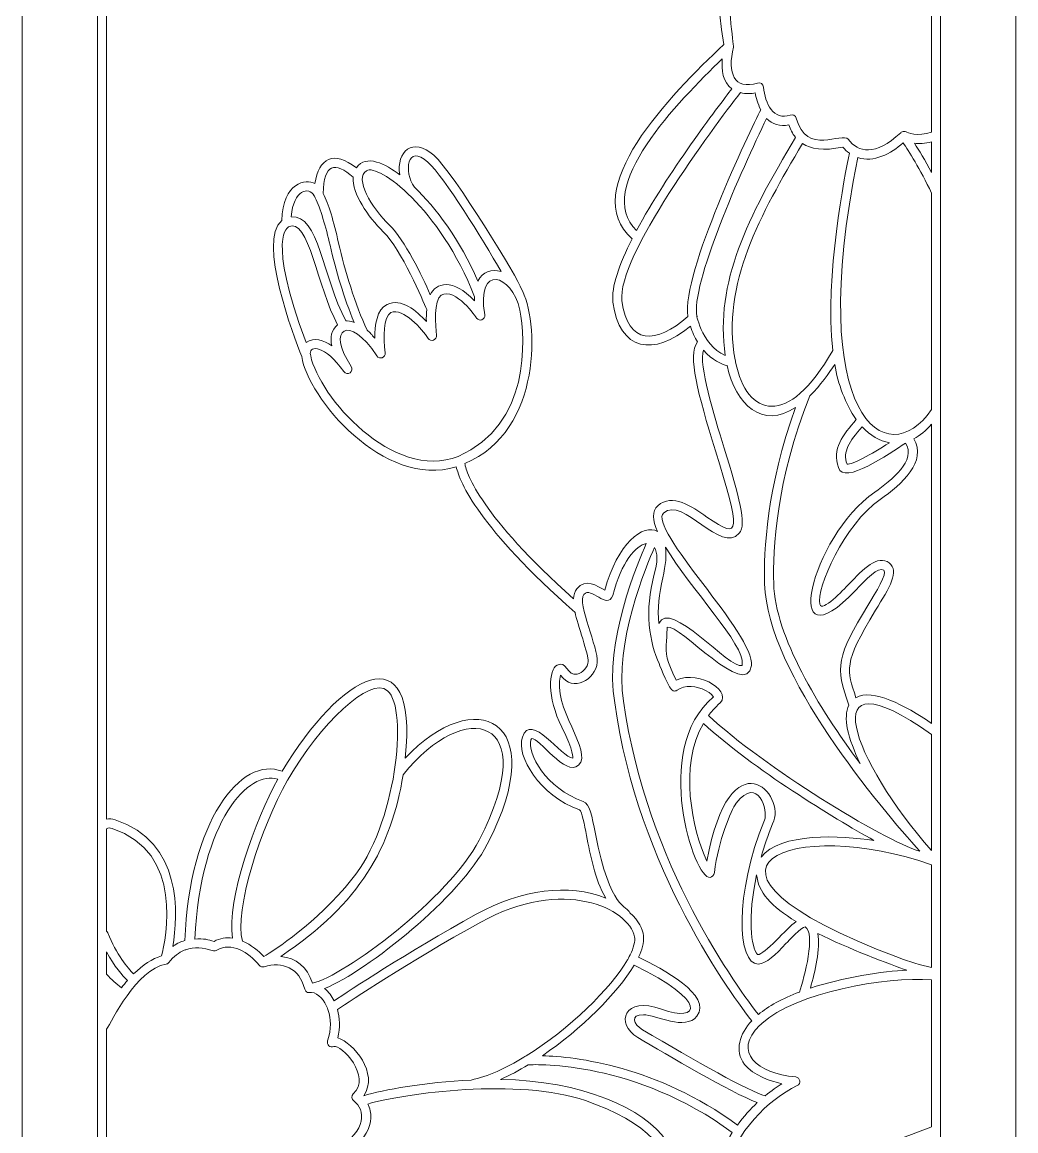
# Model space of a CAD drawing. Header units: inches. Extents: x 186 to 318, y 11 to 493.
# Drawn here: x 186.5 to 317.5, y 163.5 to 309.7 of the extents above; entities that cross this region are included whole.
import ezdxf

# ---------------------------------------------------------------- set-up
doc = ezdxf.new("R2010")
doc.units = ezdxf.units.IN
doc.header["$MEASUREMENT"] = 0
doc.layers.add('_U+0421_U+043B_U+043E_U+0439 1', color=7, linetype='Continuous')

msp = doc.modelspace()

# ---------------------------------------------------------------- linework, layer by layer
at = {"layer": '_U+0421_U+043B_U+043E_U+0439 1', "color": 1, "lineweight": 9, "true_color": 0xff0000}
msp.add_open_spline([(305.39, 493.2), (305.39, 493.2), (198.61, 493.2), (198.61, 493.2), (191.91, 493.2), (186.48, 487.77), (186.48, 481.07), (186.48, 481.07), (186.48, 22.93), (186.48, 22.93), (186.48, 16.23), (191.91, 10.8), (198.61, 10.8), (198.61, 10.8), (305.39, 10.8), (305.39, 10.8), (312.09, 10.8), (317.52, 16.23), (317.52, 22.93), (317.52, 22.93), (317.52, 481.07), (317.52, 481.07), (317.52, 487.77), (312.09, 493.2), (305.39, 493.2)], degree=3, knots=[0, 0, 0, 0, 1, 1, 1, 2, 2, 2, 3, 3, 3, 4, 4, 4, 5, 5, 5, 6, 6, 6, 7, 7, 7, 8, 8, 8, 8], dxfattribs=at)
at = {"layer": '_U+0421_U+043B_U+043E_U+0439 1', "color": 7, "lineweight": 9, "true_color": 0xffffff}
for points, knots in [([(307.6, 470.7), (307.6, 470.7), (307.6, 33.3), (307.6, 33.3), (307.6, 26.59), (302.77, 21.12), (296.82, 21.12), (283.47, 21.12), (219.71, 21.12), (207.18, 21.12), (201.24, 21.12), (196.4, 26.58), (196.4, 33.3), (196.4, 33.3), (196.4, 470.7), (196.4, 470.7), (196.4, 477.41), (201.23, 482.88), (207.18, 482.88), (207.18, 482.88), (296.82, 482.88), (296.82, 482.88), (302.77, 482.88), (307.6, 477.41), (307.6, 470.7)], [0, 0, 0, 0, 1, 1, 1, 2, 2, 2, 3, 3, 3, 4, 4, 4, 5, 5, 5, 6, 6, 6, 7, 7, 7, 8, 8, 8, 8]), ([(306.4, 470.7), (306.4, 476.75), (302.1, 481.68), (296.82, 481.68), (296.82, 481.68), (207.18, 481.68), (207.18, 481.68), (201.9, 481.68), (197.6, 476.75), (197.6, 470.7), (197.6, 470.7), (197.6, 204.56), (197.6, 204.56), (197.96, 204.64), (198.34, 204.63), (198.73, 204.48), (207.66, 201.6), (207.05, 191.95), (206.33, 187.79), (206.6, 187.98), (207.35, 188.46), (207.94, 188.55), (208.48, 204.17), (215.37, 213.05), (220.77, 210.88), (228.34, 223.65), (238.79, 229.55), (237.01, 212.61), (246.05, 222.33), (256.47, 218.01), (247.82, 201.26), (244.21, 194.28), (232.1, 184.62), (226.36, 182.23), (226.9, 181.79), (227.31, 181.22), (227.62, 180.61), (229.73, 182.03), (237.02, 186.86), (246.36, 192.04), (252.3, 195.34), (258.62, 196.11), (263.44, 194.17), (262, 196.66), (261.39, 199.87), (260.9, 202.42), (260.63, 203.82), (260.3, 205.56), (259.98, 205.81), (254.7, 207.63), (251.61, 212.92), (252.44, 215.39), (253.59, 218.81), (257.62, 212.65), (259.1, 212.62), (259.07, 212.66), (259.29, 213.45), (257.65, 216.7), (255.63, 220.69), (255.93, 224.27), (257.02, 224.88), (258.3, 225.61), (258.29, 223.37), (259.68, 223.68), (260.4, 223.84), (261.05, 224.6), (261.13, 225.38), (261.2, 226.12), (259.71, 230.35), (259.39, 231.84), (246.66, 243.05), (244.19, 248.97), (243.72, 251.03), (234.15, 248.05), (224.1, 260.25), (223.35, 265.57), (222.28, 268.27), (217.49, 280.84), (220.72, 283.5), (220.9, 288.57), (223.88, 289.05), (225.08, 288.38), (225.57, 291.71), (227.59, 292.84), (230.55, 290.44), (231.85, 292.35), (234.44, 290.92), (236.28, 289.53), (235.78, 292.6), (237.99, 294.59), (240.76, 292.12), (243.43, 289.74), (252.12, 275.5), (252.29, 274.54), (254.6, 270.47), (255.21, 255.82), (244.85, 251.45), (245.12, 250.07), (246.94, 244.6), (259.2, 233.61), (259.22, 234.14), (259.35, 234.6), (259.62, 234.95), (260.77, 236.43), (262.31, 235.3), (263.31, 234.76), (264.95, 240.92), (268.44, 243.63), (270.25, 242.49), (269.6, 243.99), (269.5, 245.2), (270.3, 245.9), (272.24, 247.58), (274.76, 245.82), (276.78, 244.41), (281.41, 241.17), (281.16, 242.54), (277.9, 253.16), (275.57, 260.76), (274.2, 265.7), (275.53, 267.51), (275.18, 268.09), (274.86, 268.77), (274.6, 269.58), (269.8, 265.54), (265.22, 266.27), (264.39, 272.76), (264.14, 274.72), (265.22, 277.74), (266.93, 281.1), (259.63, 287.43), (271.94, 300.1), (279.03, 306.72), (274.67, 328.02), (293.61, 340.95), (306.4, 337.9), (306.4, 337.9), (306.4, 470.7), (306.4, 470.7), (306.4, 470.7), (306.4, 470.7), (306.4, 470.7)], [0, 0, 0, 0, 1, 1, 1, 2, 2, 2, 3, 3, 3, 4, 4, 4, 5, 5, 5, 6, 6, 6, 7, 7, 7, 8, 8, 8, 9, 9, 9, 10, 10, 10, 11, 11, 11, 12, 12, 12, 13, 13, 13, 14, 14, 14, 15, 15, 15, 16, 16, 16, 17, 17, 17, 18, 18, 18, 19, 19, 19, 20, 20, 20, 21, 21, 21, 22, 22, 22, 23, 23, 23, 24, 24, 24, 25, 25, 25, 26, 26, 26, 27, 27, 27, 28, 28, 28, 29, 29, 29, 30, 30, 30, 31, 31, 31, 32, 32, 32, 33, 33, 33, 34, 34, 34, 35, 35, 35, 36, 36, 36, 37, 37, 37, 38, 38, 38, 39, 39, 39, 40, 40, 40, 41, 41, 41, 42, 42, 42, 43, 43, 43, 44, 44, 44, 45, 45, 45, 46, 46, 46, 47, 47, 47, 47]), ([(306.4, 336.66), (302.95, 337.55), (299.23, 337.22), (295.31, 335.65), (275.02, 327.54), (280.53, 307.36), (280.27, 306.36), (279.47, 302.92), (280.32, 300.71), (283.47, 301.63), (283.83, 301.75), (284.22, 301.5), (284.25, 301.11), (284.44, 298.92), (285.58, 296.64), (287.78, 297.42), (288.11, 297.54), (288.47, 297.35), (288.56, 297.01), (289.9, 291.99), (294.64, 295.23), (295.4, 294.23), (296.76, 292.47), (298.91, 291.94), (302.34, 295.08), (302.39, 295.13), (302.44, 295.17), (302.51, 295.2), (302.51, 295.2), (302.51, 295.2), (302.51, 295.2), (302.68, 295.28), (302.88, 295.28), (303.04, 295.19), (303.15, 295.14), (304.56, 294.52), (306.4, 295.14), (306.4, 295.14), (306.4, 336.66), (306.4, 336.66)], [0, 0, 0, 0, 1, 1, 1, 2, 2, 2, 3, 3, 3, 4, 4, 4, 5, 5, 5, 6, 6, 6, 7, 7, 7, 8, 8, 8, 9, 9, 9, 10, 10, 10, 11, 11, 11, 12, 12, 12, 13, 13, 13, 13]), ([(278.81, 304.84), (273.05, 299.26), (261.69, 287.75), (267.5, 282.18), (271.55, 289.73), (278.28, 298.56), (280.08, 300.88), (278.88, 301.77), (278.67, 303.35), (278.81, 304.84)], [0, 0, 0, 0, 1, 1, 1, 2, 2, 2, 3, 3, 3, 3]), ([(283.88, 298.11), (283.47, 298.9), (283.26, 299.75), (283.15, 300.33), (282.65, 300.25), (281.92, 300.19), (281.2, 300.37), (277.62, 295.75), (264.84, 278.66), (265.58, 272.91), (266.32, 267.1), (270.1, 267.11), (274.26, 270.87), (273.44, 276.6), (282.57, 295.45), (283.88, 298.11)], [0, 0, 0, 0, 1, 1, 1, 2, 2, 2, 3, 3, 3, 4, 4, 4, 5, 5, 5, 5]), ([(275.49, 270.81), (275.25, 271.81), (275.94, 267.08), (279.21, 265.71), (277.8, 275.39), (282.19, 283.96), (288.46, 294.46), (288.05, 294.97), (287.77, 295.55), (287.58, 296.12), (286.42, 295.88), (285.42, 296.19), (284.66, 296.98), (281.41, 290.3), (274.51, 274.87), (275.49, 270.81)], [0, 0, 0, 0, 1, 1, 1, 2, 2, 2, 3, 3, 3, 4, 4, 4, 5, 5, 5, 5]), ([(306.4, 293.88), (305.55, 293.65), (304.77, 293.62), (304.15, 293.69), (304.73, 292.79), (305.53, 291.47), (306.4, 289.82), (306.4, 289.82), (306.4, 293.88), (306.4, 293.88)], [0, 0, 0, 0, 1, 1, 1, 2, 2, 2, 3, 3, 3, 3]), ([(238.2, 287.89), (241.03, 285.21), (244.18, 281.01), (246.59, 275.51), (247.19, 276.77), (248.37, 277.1), (249.64, 276.79), (247.15, 281.06), (242.24, 289.19), (239.96, 291.22), (237.23, 293.66), (236.78, 289.95), (238.2, 287.89)], [0, 0, 0, 0, 1, 1, 1, 2, 2, 2, 3, 3, 3, 4, 4, 4, 4]), ([(295.57, 292.39), (295.26, 292.61), (294.97, 292.88), (294.7, 293.2), (292.12, 292.64), (290.46, 292.95), (289.38, 293.65), (283.91, 284.42), (278.65, 275.07), (280.5, 265.14), (280.55, 265.04), (280.57, 264.94), (280.56, 264.83), (282.04, 257.65), (287.5, 255.98), (293.37, 266.38), (292.29, 276.11), (295.02, 289.78), (295.57, 292.39)], [0, 0, 0, 0, 1, 1, 1, 2, 2, 2, 3, 3, 3, 4, 4, 4, 5, 5, 5, 6, 6, 6, 6]), ([(306.4, 287.12), (304.9, 290.31), (303.37, 292.71), (302.67, 293.74), (301.02, 292.29), (298.77, 291.12), (296.68, 291.81), (289.68, 257.37), (300.54, 250), (306.4, 258.57), (306.4, 258.57), (306.4, 287.12), (306.4, 287.12)], [0, 0, 0, 0, 1, 1, 1, 2, 2, 2, 3, 3, 3, 4, 4, 4, 4]), ([(230.14, 289.21), (227.74, 291.33), (226.24, 291.01), (226.17, 287.08), (226.9, 285.69), (227.55, 283.45), (228.21, 280.54), (229.02, 276.95), (230.41, 272.38), (231.98, 269.06), (232.4, 268.71), (232.53, 268.51), (232.99, 267.98), (232.97, 269.67), (233.23, 271.81), (234.6, 272.45), (236.46, 273.32), (238.5, 271.61), (239.78, 270.19), (239.77, 270.69), (239.78, 271.24), (239.83, 271.77), (239.38, 272.86), (236.48, 279.72), (234.1, 282.02), (232.07, 284), (229.99, 287.07), (230.14, 289.21)], [0, 0, 0, 0, 1, 1, 1, 2, 2, 2, 3, 3, 3, 4, 4, 4, 5, 5, 5, 6, 6, 6, 7, 7, 7, 8, 8, 8, 9, 9, 9, 9]), ([(231.89, 290.08), (230.26, 289.08), (232.5, 285.25), (234.94, 282.88), (236.95, 280.93), (239.19, 276.24), (240.3, 273.72), (241.02, 275.25), (243.26, 276.01), (246.14, 272.91), (246.14, 273.08), (246.14, 273.26), (246.15, 273.45), (241.54, 285.19), (233.44, 291.03), (231.89, 290.08)], [0, 0, 0, 0, 1, 1, 1, 2, 2, 2, 3, 3, 3, 4, 4, 4, 5, 5, 5, 5]), ([(225.14, 286.49), (225.07, 286.68), (224.99, 286.78), (224.99, 286.78), (224.28, 287.99), (222.3, 287.63), (221.95, 284), (225.61, 284.35), (226.1, 276.06), (229.17, 270.26), (229.34, 270.28), (229.88, 270.3), (230.25, 270.06), (228.96, 273.22), (227.81, 277.03), (227.08, 280.25), (226.55, 282.62), (225.78, 285.17), (225.14, 286.49)], [0, 0, 0, 0, 1, 1, 1, 2, 2, 2, 3, 3, 3, 4, 4, 4, 5, 5, 5, 6, 6, 6, 6]), ([(221.61, 282.66), (221.61, 282.66), (218.65, 281.56), (223.92, 267.43), (225.01, 268.15), (226.24, 267.75), (227.31, 266.99), (227.09, 268.06), (227.23, 269.08), (228.08, 269.76), (225.46, 274.48), (224.23, 284.1), (221.61, 282.66)], [0, 0, 0, 0, 1, 1, 1, 2, 2, 2, 3, 3, 3, 4, 4, 4, 4]), ([(224.48, 265.98), (224.52, 265.88), (224.54, 265.78), (224.53, 265.67), (225.61, 260.36), (235.32, 249.06), (243.98, 252.39), (253.58, 256.59), (252.85, 267.93), (252.1, 271.69), (251.11, 276.51), (246.29, 277.83), (247.49, 271.08), (247.6, 270.45), (246.75, 270.11), (246.4, 270.65), (246.37, 270.69), (243.64, 274.75), (241.73, 273.65), (240.77, 273.11), (240.97, 269.5), (241.11, 268.38), (241.19, 267.76), (240.37, 267.45), (240.02, 267.97), (239.25, 269.09), (236.71, 272.12), (235.11, 271.36), (234.12, 270.9), (234.07, 267.99), (234.35, 266.07), (234.44, 265.44), (233.6, 265.11), (233.25, 265.66), (229.59, 271.3), (226.53, 269.2), (229.87, 264.27), (230.31, 263.62), (229.34, 262.95), (228.89, 263.58), (226.36, 267.14), (224.38, 267.03), (224.48, 265.98)], [0, 0, 0, 0, 1, 1, 1, 2, 2, 2, 3, 3, 3, 4, 4, 4, 5, 5, 5, 6, 6, 6, 7, 7, 7, 8, 8, 8, 9, 9, 9, 10, 10, 10, 11, 11, 11, 12, 12, 12, 13, 13, 13, 14, 14, 14, 14]), ([(281.05, 242.27), (278.66, 239.44), (273.62, 247.18), (271.08, 244.98), (268.83, 243.03), (283.21, 228.77), (282.64, 224.83), (281.96, 220.18), (273.19, 230.34), (271.53, 229.89), (271.53, 229.89), (271.48, 228.39), (271.46, 228.13), (271.32, 226.15), (271.42, 225.6), (272.74, 222.9), (275.89, 224.34), (280.52, 221.19), (278.24, 219.63), (277.78, 219.2), (277.36, 218.73), (276.98, 218.22), (284.36, 211.41), (299.88, 201.87), (304.86, 200.33), (299.79, 205.97), (284.73, 223.68), (284.39, 235.6), (284.26, 239.88), (284.66, 248.38), (288.48, 258.87), (284.1, 255.97), (280.6, 259.17), (279.45, 264.37), (278.78, 264.54), (277.48, 265.04), (276.31, 266.42), (275.7, 264.43), (277.69, 257.95), (279.05, 253.51), (281.01, 247.13), (282.06, 243.46), (281.05, 242.27)], [0, 0, 0, 0, 1, 1, 1, 2, 2, 2, 3, 3, 3, 4, 4, 4, 5, 5, 5, 6, 6, 6, 7, 7, 7, 8, 8, 8, 9, 9, 9, 10, 10, 10, 11, 11, 11, 12, 12, 12, 13, 13, 13, 14, 14, 14, 14]), ([(296.48, 257.27), (295.02, 259.3), (294.08, 261.98), (293.63, 264.52), (292.89, 263.38), (291.74, 261.77), (290.35, 260.41), (285.91, 249.22), (285.46, 240.09), (285.59, 235.64), (285.79, 228.65), (291.48, 219.33), (296.99, 211.89), (295.37, 215.2), (294.69, 218.02), (295.51, 219.61), (293.66, 224.62), (293.91, 226.06), (298.01, 232.75), (299.05, 234.44), (300.62, 237.01), (300.1, 237.4), (299.42, 237.92), (297.74, 236.16), (296.4, 234.75), (286.35, 224.23), (290.39, 241.73), (298.92, 247.71), (301.17, 249.28), (304.42, 251.88), (302.99, 254.17), (300.88, 252.73), (294.77, 248.57), (294.14, 250.93), (293.24, 253.38), (294.69, 255.21), (296.48, 257.27)], [0, 0, 0, 0, 1, 1, 1, 2, 2, 2, 3, 3, 3, 4, 4, 4, 5, 5, 5, 6, 6, 6, 7, 7, 7, 8, 8, 8, 9, 9, 9, 10, 10, 10, 11, 11, 11, 12, 12, 12, 12]), ([(306.4, 256.64), (305.66, 255.81), (304.87, 255.15), (304.05, 254.74), (305.86, 251.72), (302.51, 248.76), (299.61, 246.73), (294.94, 243.45), (291.12, 234.98), (291.66, 232.9), (291.95, 231.82), (294.75, 234.77), (295.53, 235.58), (297.38, 237.52), (299.29, 239.52), (300.83, 238.35), (302.21, 237.3), (300.87, 235.13), (299.03, 232.12), (294.66, 224.97), (295.26, 224.28), (296.44, 220.59), (298.65, 221.84), (302.86, 219.62), (306.4, 217.2), (306.4, 217.2), (306.4, 256.64), (306.4, 256.64)], [0, 0, 0, 0, 1, 1, 1, 2, 2, 2, 3, 3, 3, 4, 4, 4, 5, 5, 5, 6, 6, 6, 7, 7, 7, 8, 8, 8, 9, 9, 9, 9]), ([(295.26, 251.37), (295.94, 251.33), (298.4, 252.63), (300.85, 254.2), (299.54, 254.42), (298.32, 255.15), (297.25, 256.32), (295.52, 254.31), (294.67, 253.07), (295.26, 251.37)], [0, 0, 0, 0, 1, 1, 1, 2, 2, 2, 3, 3, 3, 3]), ([(259.86, 211.7), (258.11, 210.11), (254.66, 215.34), (253.66, 215.2), (253.66, 215.19), (253.62, 215.14), (253.58, 215.01), (253.01, 213.3), (255.58, 208.59), (260.45, 206.91), (261.34, 206.51), (261.62, 205.05), (262.08, 202.64), (264.03, 192.47), (266.28, 193.21), (266.63, 192.21), (268.96, 190.05), (268.69, 188.29), (267.76, 186.37), (270.87, 184.87), (277.57, 181.33), (275.45, 178.59), (273.91, 176.6), (270.11, 178.79), (268.4, 178.79), (266.65, 178.79), (267.04, 177.55), (268.3, 176.8), (275.1, 172.74), (282.54, 168.58), (284.47, 168.09), (285.29, 168.77), (286.06, 169.29), (286.68, 169.68), (285.13, 170.04), (282.9, 170.78), (281.76, 172.23), (280.35, 174.03), (281.11, 176.31), (282.69, 177.99), (280.41, 180.88), (267.6, 197.97), (264.62, 219.93), (263.2, 227.85), (267.72, 238.56), (268.78, 240.9), (267.44, 240.7), (265.48, 238.47), (264.37, 234.07), (263.64, 232.09), (261.46, 235.35), (260.57, 234.2), (259.62, 232.98), (262.5, 227.14), (262.32, 225.26), (262.09, 222.93), (259.12, 221.25), (257.49, 223.54), (256.26, 219.44), (261.82, 213.48), (259.86, 211.7)], [0, 0, 0, 0, 1, 1, 1, 2, 2, 2, 3, 3, 3, 4, 4, 4, 5, 5, 5, 6, 6, 6, 7, 7, 7, 8, 8, 8, 9, 9, 9, 10, 10, 10, 11, 11, 11, 12, 12, 12, 13, 13, 13, 14, 14, 14, 15, 15, 15, 16, 16, 16, 17, 17, 17, 18, 18, 18, 19, 19, 19, 20, 20, 20, 20]), ([(269.8, 236.69), (270.33, 238.51), (270.26, 239.74), (269.87, 240.39), (268.88, 238.17), (264.45, 227.63), (265.8, 220.12), (268.73, 198.59), (281.2, 181.83), (283.57, 178.81), (284.9, 179.92), (286.73, 180.92), (288.99, 181.78), (289.64, 183.66), (291.17, 189.58), (289.74, 190.36), (289.24, 190.36), (287.55, 188.53), (287.2, 188.17), (285.83, 186.73), (284.65, 185.48), (283.56, 185.47), (280.77, 185.38), (280.38, 194.73), (284.36, 204.46), (284.92, 205.56), (283.56, 210.47), (280.64, 206.66), (279.95, 205.75), (278.3, 201.71), (277.76, 197.55), (277.72, 197.14), (277.45, 196.94), (277.2, 196.9), (275.15, 196.52), (269.39, 213.73), (277.63, 220.68), (277.62, 220.75), (277.36, 221.16), (276.59, 221.55), (275.48, 222.1), (273.89, 222.33), (272.84, 221.57), (272.7, 221.47), (272.52, 221.44), (272.35, 221.48), (271.82, 221.61), (270.67, 224.58), (270.48, 225.08), (269.21, 227.7), (268.53, 232.27), (269.8, 236.69)], [0, 0, 0, 0, 1, 1, 1, 2, 2, 2, 3, 3, 3, 4, 4, 4, 5, 5, 5, 6, 6, 6, 7, 7, 7, 8, 8, 8, 9, 9, 9, 10, 10, 10, 11, 11, 11, 12, 12, 12, 13, 13, 13, 14, 14, 14, 15, 15, 15, 16, 16, 16, 17, 17, 17, 17]), ([(270.44, 230.35), (271.83, 233.77), (279.79, 224.27), (281.41, 224.82), (281.4, 224.83), (281.43, 224.88), (281.45, 225), (281.81, 227.5), (274.59, 235), (271.31, 240.45), (271.46, 239.44), (271.37, 238.1), (270.96, 236.4), (270.46, 234.29), (270.24, 232.33), (270.44, 230.35)], [0, 0, 0, 0, 1, 1, 1, 2, 2, 2, 3, 3, 3, 4, 4, 4, 5, 5, 5, 5]), ([(306.4, 215.74), (290.23, 227.17), (296.14, 211.96), (306.4, 200.45), (306.4, 200.45), (306.4, 215.74), (306.4, 215.74)], [0, 0, 0, 0, 1, 1, 1, 2, 2, 2, 2]), ([(234.67, 221.51), (232.35, 223.52), (225.71, 217.03), (221.57, 209.85), (221.54, 209.79), (221.5, 209.73), (221.49, 209.72), (217.93, 203.48), (214.42, 192.49), (215.52, 188.5), (216.67, 188.02), (217.66, 187.19), (218.33, 186.45), (219.83, 187.35), (225.11, 190.72), (229.97, 196.64), (235.78, 203.72), (237.47, 219.07), (234.67, 221.51)], [0, 0, 0, 0, 1, 1, 1, 2, 2, 2, 3, 3, 3, 4, 4, 4, 5, 5, 5, 6, 6, 6, 6]), ([(220.61, 186.48), (222.56, 186.25), (224.07, 185.1), (224.77, 182.95), (228.93, 183.87), (242.81, 194.16), (246.75, 201.81), (255.23, 218.21), (244.82, 220.64), (236.72, 210.43), (235.15, 200.86), (231.13, 193.55), (220.61, 186.48)], [0, 0, 0, 0, 1, 1, 1, 2, 2, 2, 3, 3, 3, 4, 4, 4, 4]), ([(298.81, 201.75), (293.42, 204.81), (283.06, 211.02), (276.31, 217.2), (273.04, 211.62), (274.84, 203.23), (276.78, 199.03), (279.86, 215.83), (287.42, 207.8), (285.45, 203.96), (284.83, 202.44), (284.33, 200.97), (283.93, 199.57), (286.32, 202.8), (294.52, 202.45), (298.81, 201.75)], [0, 0, 0, 0, 1, 1, 1, 2, 2, 2, 3, 3, 3, 4, 4, 4, 5, 5, 5, 5]), ([(220.18, 209.83), (216.43, 211.1), (210.07, 204.54), (209.24, 188.74), (210.43, 188.9), (211.05, 188.64), (211.78, 188.45), (212.59, 188.88), (213.42, 188.99), (214.22, 188.87), (213.43, 194.01), (217.25, 204.53), (220.18, 209.83)], [0, 0, 0, 0, 1, 1, 1, 2, 2, 2, 3, 3, 3, 4, 4, 4, 4]), ([(306.4, 198.55), (288.55, 204.92), (269.77, 198.47), (302.04, 186.32), (303.48, 185.78), (304.94, 185.35), (306.4, 184.99), (306.4, 184.99), (306.4, 198.55), (306.4, 198.55)], [0, 0, 0, 0, 1, 1, 1, 2, 2, 2, 3, 3, 3, 3]), ([(197.6, 189.81), (197.67, 189.75), (197.73, 189.68), (197.76, 189.59), (198.89, 186.7), (200.45, 184.9), (201.18, 184.16), (202.4, 185.36), (203.66, 186.18), (204.85, 186.53), (205.41, 188.68), (207.91, 200.26), (198.34, 203.34), (198.05, 203.45), (197.82, 203.43), (197.6, 203.29), (197.6, 203.29), (197.6, 189.81), (197.6, 189.81), (197.6, 189.81), (197.6, 189.81), (197.6, 189.81)], [0, 0, 0, 0, 1, 1, 1, 2, 2, 2, 3, 3, 3, 4, 4, 4, 5, 5, 5, 6, 6, 6, 7, 7, 7, 7]), ([(246.95, 190.99), (237.26, 185.62), (229.8, 180.63), (228.06, 179.46), (228.36, 178.39), (228.44, 177.12), (228.11, 175.72), (230.16, 175.11), (233.55, 171.03), (231.52, 168.1), (234.07, 168.89), (239.63, 169.88), (245.67, 170.17), (247.88, 170.65), (250.28, 171.74), (252.65, 173.17), (252.73, 173.26), (252.83, 173.32), (252.94, 173.35), (258.65, 176.86), (264.14, 182.29), (266.3, 186.02), (266.3, 186.02), (266.5, 186.38), (266.65, 186.66), (267.13, 187.63), (267.35, 188.45), (267.23, 189.06), (266.5, 192.79), (257.82, 197.03), (246.95, 190.99)], [0, 0, 0, 0, 1, 1, 1, 2, 2, 2, 3, 3, 3, 4, 4, 4, 5, 5, 5, 6, 6, 6, 7, 7, 7, 8, 8, 8, 9, 9, 9, 10, 10, 10, 10]), ([(283.34, 197.23), (282.13, 191.68), (282.58, 187.61), (283.47, 186.71), (284.34, 186.66), (287.32, 190.21), (288.53, 191.07), (285.31, 193.02), (283.5, 195), (283.34, 197.23)], [0, 0, 0, 0, 1, 1, 1, 2, 2, 2, 3, 3, 3, 3]), ([(290.42, 182.29), (294.54, 183.65), (300.14, 184.55), (303.15, 184.65), (301.12, 185.33), (295.17, 187.62), (291.41, 189.49), (291.73, 187.48), (291.09, 184.48), (290.42, 182.29)], [0, 0, 0, 0, 1, 1, 1, 2, 2, 2, 3, 3, 3, 3]), ([(197.6, 154.44), (204.92, 144.43), (214.58, 146.15), (215.95, 145.81), (217.82, 145.34), (219.68, 146.18), (220.24, 148.53), (220.3, 148.8), (220.55, 148.98), (220.82, 148.99), (224.62, 149), (225.66, 153.04), (224.9, 154.27), (224.7, 154.6), (224.86, 155.04), (225.22, 155.16), (228.54, 156.28), (229.18, 158.52), (227.94, 160.36), (227.75, 160.65), (227.83, 161.03), (228.12, 161.21), (231.95, 163.53), (231.78, 166.26), (230.21, 167.42), (229.9, 167.64), (229.88, 168.09), (230.15, 168.34), (232.62, 170.63), (228.56, 174.87), (227.56, 174.6), (227.09, 174.39), (226.59, 174.84), (226.76, 175.34), (227.28, 176.89), (227.2, 178.27), (226.85, 179.34), (226.79, 179.44), (226.75, 179.51), (226.74, 179.65), (226.39, 180.54), (225.57, 181.69), (224.63, 181.71), (224.09, 181.63), (223.96, 181.82), (223.96, 181.82), (223.85, 181.9), (223.78, 182.02), (223.75, 182.15), (223.05, 184.95), (220.8, 185.83), (218.39, 185.12), (218.15, 185.04), (217.89, 185.12), (217.73, 185.32), (216.38, 187), (214.03, 188.44), (212.17, 187.29), (212.03, 187.2), (211.85, 187.18), (211.69, 187.23), (210.34, 187.61), (209.16, 187.76), (208.05, 187.36), (208.05, 187.36), (207.93, 187.32), (207.85, 187.29), (207.16, 187), (206.48, 186.48), (205.8, 185.66), (205.68, 185.51), (205.62, 185.49), (205.46, 185.45), (201.49, 184.79), (198.31, 177.87), (197.6, 176.87), (197.6, 176.87), (197.6, 154.44), (197.6, 154.44), (197.6, 154.44), (197.6, 154.44), (197.6, 154.44)], [0, 0, 0, 0, 1, 1, 1, 2, 2, 2, 3, 3, 3, 4, 4, 4, 5, 5, 5, 6, 6, 6, 7, 7, 7, 8, 8, 8, 9, 9, 9, 10, 10, 10, 11, 11, 11, 12, 12, 12, 13, 13, 13, 14, 14, 14, 15, 15, 15, 16, 16, 16, 17, 17, 17, 18, 18, 18, 19, 19, 19, 20, 20, 20, 21, 21, 21, 22, 22, 22, 23, 23, 23, 24, 24, 24, 25, 25, 25, 26, 26, 26, 27, 27, 27, 27]), ([(197.6, 184.12), (198.25, 183.43), (198.91, 182.84), (199.57, 182.35), (199.83, 182.68), (200.09, 182.99), (200.35, 183.29), (199.74, 183.9), (198.63, 185.15), (197.6, 187.08), (197.6, 187.08), (197.6, 184.12), (197.6, 184.12)], [0, 0, 0, 0, 1, 1, 1, 2, 2, 2, 3, 3, 3, 4, 4, 4, 4]), ([(280.8, 164.24), (281.64, 165.39), (282.54, 166.37), (283.43, 167.19), (279.94, 168.53), (271.51, 173.48), (267.68, 175.77), (264.63, 177.6), (265.83, 181.3), (270.79, 179.51), (275.88, 177.67), (277.03, 180.6), (267.18, 185.31), (264.98, 181.63), (260.19, 176.86), (255.09, 173.38), (259.45, 173.24), (270.18, 172.05), (280.8, 164.24)], [0, 0, 0, 0, 1, 1, 1, 2, 2, 2, 3, 3, 3, 4, 4, 4, 5, 5, 5, 6, 6, 6, 6]), ([(306.4, 183.37), (300.32, 183.85), (288.48, 181.71), (284.01, 177.64), (283.95, 177.54), (283.87, 177.46), (283.76, 177.4), (280.1, 173.79), (283.4, 171.11), (288.49, 170.58), (289.1, 170.52), (289.23, 169.7), (288.69, 169.44), (284.8, 167.6), (280.59, 163.19), (279.25, 158.36), (277.88, 153.38), (301.52, 162.16), (306.4, 163.98), (306.4, 163.98), (306.4, 183.37), (306.4, 183.37), (306.4, 183.37), (306.4, 183.37), (306.4, 183.37)], [0, 0, 0, 0, 1, 1, 1, 2, 2, 2, 3, 3, 3, 4, 4, 4, 5, 5, 5, 6, 6, 6, 7, 7, 7, 8, 8, 8, 8]), ([(278.1, 158.67), (278.57, 160.4), (279.29, 161.92), (280.13, 163.25), (267.31, 172.68), (254.38, 172.24), (253.22, 172.18), (252, 171.43), (250.77, 170.77), (249.57, 170.24), (270.68, 170.03), (283.99, 155.18), (257.68, 151.42), (260.12, 149.25), (265.56, 144), (265.04, 141.09), (264.69, 139.15), (263.8, 138.27), (263.01, 137.88), (263.42, 137.52), (263.65, 137.22), (263.72, 136.96), (264.47, 134.22), (264.75, 131.59), (260.05, 129.51), (256.69, 128.02), (250.03, 130.6), (246.42, 132.23), (248.22, 130.07), (250.27, 127.72), (251.67, 125.74), (254.67, 126.37), (258.34, 125.62), (261.22, 124.47), (261.66, 124.34), (263.72, 125.59), (265.38, 126.59), (271.43, 130.23), (274.51, 131.69), (279.23, 131.69), (279.12, 132.19), (277.75, 134.18), (271.78, 135.31), (262.79, 137.01), (271.67, 142.43), (279.14, 139.57), (281.08, 138.83), (283.21, 138.15), (285.31, 137.6), (286.85, 140.15), (288.34, 142.36), (289.14, 143.53), (287.84, 144.06), (286.75, 145.54), (287.3, 148.73), (287.87, 152.03), (293.26, 156.59), (296.93, 159.35), (291.04, 157.39), (276.44, 152.68), (278.1, 158.67)], [0, 0, 0, 0, 1, 1, 1, 2, 2, 2, 3, 3, 3, 4, 4, 4, 5, 5, 5, 6, 6, 6, 7, 7, 7, 8, 8, 8, 9, 9, 9, 10, 10, 10, 11, 11, 11, 12, 12, 12, 13, 13, 13, 14, 14, 14, 15, 15, 15, 16, 16, 16, 17, 17, 17, 18, 18, 18, 19, 19, 19, 20, 20, 20, 20]), ([(232.45, 165.17), (232.39, 163.81), (231.64, 162.47), (230.29, 161.3), (231.1, 160.26), (233.91, 157.35), (241.72, 154.01), (251.72, 149.75), (266.72, 153.93), (270, 157.05), (273.42, 160.3), (268.68, 164.7), (260.76, 167.46), (252.04, 170.49), (236.86, 168.43), (232.07, 167.01), (232.35, 166.45), (232.48, 165.82), (232.45, 165.17)], [0, 0, 0, 0, 1, 1, 1, 2, 2, 2, 3, 3, 3, 4, 4, 4, 5, 5, 5, 6, 6, 6, 6])]:
    msp.add_open_spline(points, degree=3, knots=knots, dxfattribs=at)

doc.saveas('drawing.dxf')
